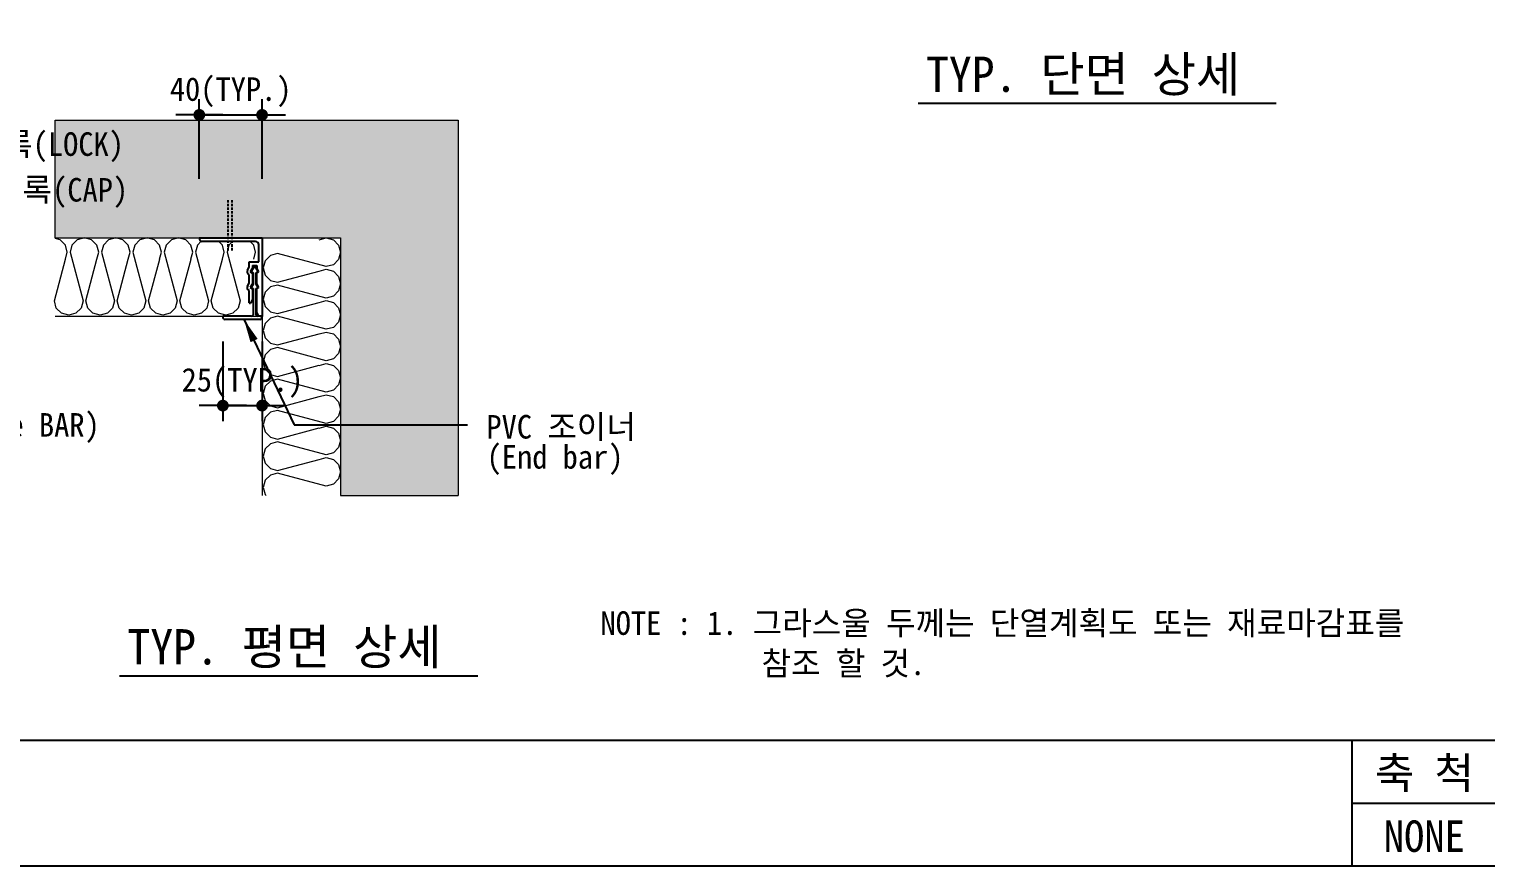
# Model space of a CAD drawing. Header units: millimetres. Extents: x 209 to 75467, y 6568 to 12199.
# Drawn here: x 44014 to 45870, y 8520 to 9586 of the extents above; entities that cross this region are included whole.
import ezdxf
from ezdxf.enums import TextEntityAlignment as Align

# ---------------------------------------------------------------- set-up
doc = ezdxf.new("R2010")
doc.units = ezdxf.units.MM
doc.header["$MEASUREMENT"] = 0
doc.linetypes.add('HIDDEN2', pattern=[0.1875, 0.125, -0.0625])
doc.layers.get('0').update_dxf_attribs({"linetype": 'CONTINUOUS'})
for name, color, linetype, lineweight in [('A-AREA-LIN3', 8, 'CONTINUOUS', 18), ('A-DIMS', 7, 'CONTINUOUS', 25), ('A-ELEV-LIN2', 7, 'CONTINUOUS', 25), ('A-MKXS-LEAD', 7, 'CONTINUOUS', 25), ('A-MKXS-TEXT1', 3, 'CONTINUOUS', 25), ('A-MKXX-SYMB', 7, 'CONTINUOUS', 25), ('A-XXXX-FIN2', 6, 'CONTINUOUS', 20), ('A-XXXX-SYMB', 7, 'CONTINUOUS', 25), ('A-XXXX-TABL', 7, 'CONTINUOUS', 25), ('A-XXXX-TXT1', 3, 'CONTINUOUS', 25)]:
    doc.layers.add(name, color=color, linetype=linetype, lineweight=lineweight)
doc.layers.add('A-XXXX-NPLT', color=144, linetype='CONTINUOUS', lineweight=0, plot=False)
doc.layers.add('A-XXXX-SOLD', color=252, linetype='CONTINUOUS')
doc.styles.add('HY울릉도L', font='H2GTRE.TTF')
doc.styles.add('돋움체', font='')
doc.styles.get('돋움체').set_extended_font_data('DotumChe')
doc.dimstyles.new('CDIM', dxfattribs={"dimtxt": 3, "dimasz": 1.5, "dimexe": 2, "dimexo": 1, "dimgap": 1, "dimtad": 1, "dimdec": 0, "dimrnd": 0.5, "dimzin": 0, "dimdsep": 32, "dimlunit": 6, "dimtxsty": 'HY울릉도L', "dimblk1": '_CIDOT', "dimblk2": '_CIDOT', "dimsah": 1, "dimcen": 5.5, "dimclrd": 2, "dimclre": 2, "dimclrt": 7, "dimadec": 0, "dimazin": 0, "dimtfac": 1, "dimtdec": 0, "dimtix": 1, "dimtmove": 2, "dimatfit": 1, "dimldrblk": '_CIDOT', "dimfxl": 1, "dimtolj": 1, "dimtzin": 0, "dimlwd": -1, "dimarcsym": 0})

# ---------------------------------------------------------------- blocks, each defined once
blk = doc.blocks.new('_CIDOT')
at = {"color": 0, "linetype": 'ByBlock'}
blk.add_line((2, 0), (-1, 0), dxfattribs=at)
at = {"color": 0, "linetype": 'ByBlock', "const_width": 0.5}
blk.add_lwpolyline([(-0.25, 0, 1), (0.25, 0, 1)], format="xyb", close=True, dxfattribs=at)
blk = doc.blocks.new('*D195')
at = {"layer": 'A-DIMS', "lineweight": -2, "transparency": 16777216}
for p, q in [((44260.7, 9188.1), (44260.7, 9086.4)), ((44310.7, 9188.1), (44310.7, 9086.4))]:
    blk.add_line(p, q, dxfattribs=at)
at = {"layer": 'A-DIMS', "transparency": 16777216}
for p, q in [((44245.7, 9106.4), (44230.7, 9106.4)), ((44260.7, 9106.4), (44310.7, 9106.4)), ((44325.7, 9106.4), (44340.7, 9106.4))]:
    blk.add_line(p, q, dxfattribs=at)
at = {"layer": 'A-DIMS', "transparency": 16777216, "xscale": 15, "yscale": 15, "zscale": 15}
blk.add_blockref('_CIDOT', (44260.7, 9106.4), dxfattribs=at)
at = {"layer": 'A-DIMS', "transparency": 16777216, "xscale": 15, "yscale": 15, "zscale": 15, "rotation": 180}
blk.add_blockref('_CIDOT', (44310.7, 9106.4), dxfattribs=at)
at = {"layer": 'A-DIMS', "color": 3, "transparency": 16777216, "insert": (44285.7, 9135.3), "char_height": 30, "attachment_point": 5, "style": '돋움체'}
blk.add_mtext('\\A1;25(TYP.)', dxfattribs=at)
blk = doc.blocks.new('*D196')
at = {"layer": 'A-DIMS', "lineweight": -2, "transparency": 16777216}
for p, q in [((44230.7, 9395.1), (44230.7, 9496.7)), ((44310.7, 9395.1), (44310.7, 9496.7))]:
    blk.add_line(p, q, dxfattribs=at)
at = {"layer": 'A-DIMS', "transparency": 16777216}
for p, q in [((44215.7, 9476.7), (44200.7, 9476.7)), ((44230.7, 9476.7), (44310.7, 9476.7)), ((44325.7, 9476.7), (44340.7, 9476.7))]:
    blk.add_line(p, q, dxfattribs=at)
at = {"layer": 'A-DIMS', "transparency": 16777216, "xscale": 15, "yscale": 15, "zscale": 15}
blk.add_blockref('_CIDOT', (44230.7, 9476.7), dxfattribs=at)
at = {"layer": 'A-DIMS', "transparency": 16777216, "xscale": 15, "yscale": 15, "zscale": 15, "rotation": 180}
blk.add_blockref('_CIDOT', (44310.7, 9476.7), dxfattribs=at)
at = {"layer": 'A-DIMS', "color": 3, "transparency": 16777216, "insert": (44270.7, 9505.6), "char_height": 30, "attachment_point": 5, "style": '돋움체'}
blk.add_mtext('\\A1;40(TYP.)', dxfattribs=at)

msp = doc.modelspace()

# ---------------------------------------------------------------- hatches: boundary and pattern name
at = {"layer": 'A-XXXX-SOLD'}
h = msp.add_hatch(color=256, dxfattribs=at)
h.paths.add_polyline_path([(42487.9, 9585.9), (42487.9, 9320.1), (42997.5, 9320.1), (42997.5, 9470.1), (42637.9, 9470.1), (42637.9, 9585.9)])
h.paths.add_polyline_path([(43062.8, 9320.1), (43062.8, 9470.1), (43981.6, 9470.1), (43981.6, 9320.1)])
h.paths.add_polyline_path([(44047, 9320.1), (44047, 9470.1), (44560.7, 9470.1), (44560.7, 8991.8), (44410.7, 8991.8), (44410.7, 9320.1)])

# ---------------------------------------------------------------- linework, layer by layer
at = {"layer": 'A-AREA-LIN3'}
for p, q in [((44047, 9220.1), (44310.7, 9220.1)), ((44310.7, 9220.1), (44310.7, 8991.8))]:
    msp.add_line(p, q, dxfattribs=at)
for points in [[(44100.1, 9292.7), (44102.5, 9301.8), (44100.1, 9310.9), (44093.4, 9317.6), (44084.3, 9320.1), (44075.1, 9317.6), (44068.4, 9310.9), (44066, 9301.8), (44082.6, 9239.9), (44080.1, 9230.7), (44073.5, 9224), (44064.3, 9221.6), (44055.2, 9224), (44048.5, 9230.7), (44046, 9239.9), (44060.2, 9292.7)], [(44060.1, 9292.7), (44062.5, 9301.8), (44060.1, 9310.9), (44053.4, 9317.6), (44047, 9319.3)], [(44140.1, 9292.7), (44142.5, 9301.8), (44140.1, 9310.9), (44133.4, 9317.6), (44124.3, 9320.1), (44115.1, 9317.6), (44108.4, 9310.9), (44106, 9301.8), (44122.6, 9239.9), (44120.1, 9230.7), (44113.5, 9224), (44104.3, 9221.6), (44095.2, 9224), (44088.5, 9230.7), (44086, 9239.9), (44100.2, 9292.7)], [(44180.1, 9292.7), (44182.5, 9301.8), (44180.1, 9310.9), (44173.4, 9317.6), (44164.3, 9320.1), (44155.1, 9317.6), (44148.4, 9310.9), (44146, 9301.8), (44162.6, 9239.9), (44160.1, 9230.7), (44153.5, 9224), (44144.3, 9221.6), (44135.2, 9224), (44128.5, 9230.7), (44126, 9239.9), (44140.2, 9292.7)], [(44220.1, 9292.7), (44222.5, 9301.8), (44220.1, 9310.9), (44213.4, 9317.6), (44204.3, 9320.1), (44195.1, 9317.6), (44188.4, 9310.9), (44186, 9301.8), (44202.6, 9239.9), (44200.1, 9230.7), (44193.5, 9224), (44184.3, 9221.6), (44175.2, 9224), (44168.5, 9230.7), (44166, 9239.9), (44180.2, 9292.7)], [(44383.3, 9317.5), (44392.4, 9320), (44401.6, 9317.5), (44408.2, 9310.8), (44410.7, 9301.7), (44408.2, 9292.6), (44401.6, 9285.9), (44392.4, 9283.4), (44330.5, 9300), (44321.3, 9297.6), (44314.7, 9290.9), (44312.2, 9281.8), (44314.7, 9272.6), (44321.3, 9265.9), (44330.5, 9263.5), (44383.3, 9277.6)], [(44233.2, 9315.7), (44228.4, 9310.9), (44226, 9301.8), (44242.6, 9239.9), (44240.1, 9230.7), (44233.5, 9224), (44224.3, 9221.6), (44215.2, 9224), (44208.5, 9230.7), (44206, 9239.9), (44220.2, 9292.7)], [(44272.9, 9315.4), (44268.4, 9310.9), (44266, 9301.8), (44282.6, 9239.9), (44280.1, 9230.7), (44273.5, 9224), (44264.3, 9221.6), (44255.2, 9224), (44248.5, 9230.7), (44246, 9239.9), (44260.2, 9292.7)], [(44260.1, 9292.7), (44262.5, 9301.8), (44260.1, 9310.9), (44255.6, 9315.4)], [(44300.1, 9292.7), (44302.5, 9301.8), (44300.1, 9310.9), (44295.6, 9315.4)], [(44383.3, 9277.5), (44392.4, 9280), (44401.6, 9277.5), (44408.2, 9270.8), (44410.7, 9261.7), (44408.2, 9252.6), (44401.6, 9245.9), (44392.4, 9243.4), (44330.5, 9260), (44321.3, 9257.6), (44314.7, 9250.9), (44312.2, 9241.8), (44314.7, 9232.6), (44321.3, 9225.9), (44330.5, 9223.5), (44383.3, 9237.6)], [(44383.3, 9237.6), (44392.4, 9240.1), (44401.6, 9237.6), (44408.2, 9231), (44410.7, 9221.8), (44408.2, 9212.7), (44401.6, 9206), (44392.4, 9203.6), (44330.5, 9220.2), (44321.3, 9217.7), (44314.7, 9211), (44312.2, 9201.9), (44314.7, 9192.7), (44321.3, 9186.1), (44330.5, 9183.6), (44383.3, 9197.8)], [(44383.3, 9197.6), (44392.4, 9200.1), (44401.6, 9197.6), (44408.2, 9191), (44410.7, 9181.8), (44408.2, 9172.7), (44401.6, 9166), (44392.4, 9163.6), (44330.5, 9180.2), (44321.3, 9177.7), (44314.7, 9171), (44312.2, 9161.9), (44314.7, 9152.7), (44321.3, 9146.1), (44330.5, 9143.6), (44383.3, 9157.8)], [(44383.3, 9157.6), (44392.4, 9160.1), (44401.6, 9157.6), (44408.2, 9151), (44410.7, 9141.8), (44408.2, 9132.7), (44401.6, 9126), (44392.4, 9123.6), (44330.5, 9140.2), (44321.3, 9137.7), (44314.7, 9131), (44312.2, 9121.9), (44314.7, 9112.7), (44321.3, 9106.1), (44330.5, 9103.6), (44383.3, 9117.8)], [(44383.3, 9117.8), (44392.4, 9120.2), (44401.6, 9117.8), (44408.2, 9111.1), (44410.7, 9101.9), (44408.2, 9092.8), (44401.6, 9086.1), (44392.4, 9083.7), (44330.5, 9100.3), (44321.3, 9097.8), (44314.7, 9091.1), (44312.2, 9082), (44314.7, 9072.9), (44321.3, 9066.2), (44330.5, 9063.7), (44383.3, 9077.9)], [(44383.3, 9077.8), (44392.4, 9080.2), (44401.6, 9077.8), (44408.2, 9071.1), (44410.7, 9061.9), (44408.2, 9052.8), (44401.6, 9046.1), (44392.4, 9043.7), (44330.5, 9060.3), (44321.3, 9057.8), (44314.7, 9051.1), (44312.2, 9042), (44314.7, 9032.9), (44321.3, 9026.2), (44330.5, 9023.7), (44383.3, 9037.9)], [(44383.3, 9037.9), (44392.4, 9040.3), (44401.6, 9037.9), (44408.2, 9031.2), (44410.7, 9022.1), (44408.2, 9012.9), (44401.6, 9006.2), (44392.4, 9003.8), (44330.5, 9020.4), (44321.3, 9017.9), (44314.7, 9011.2), (44312.2, 9002.1), (44314.7, 8993), (44315.9, 8991.8)]]:
    msp.add_lwpolyline(points, dxfattribs=at)
at = {"layer": 'A-ELEV-LIN2'}
msp.add_line((44310.7, 9320.1), (44310.7, 9220.1), dxfattribs=at)
at = {"layer": 'A-MKXS-LEAD'}
for p, q in [((44287.5, 9216.3), (44351.6, 9082)), ((44351.6, 9082), (44572.6, 9082))]:
    msp.add_line(p, q, dxfattribs=at)
msp.add_lwpolyline([(44287.5, 9216.3, 10, 10, 0), (44287.5, 9216.3, 0, 10, 0), (44300.5, 9189.2, 10, 10, 0)], format="xyseb", dxfattribs=at)
at = {"layer": 'A-MKXX-SYMB'}
for p, q in [((45146.9, 9491.6), (45603.2, 9491.6)), ((44129.2, 8762.3), (44585.5, 8762.3))]:
    msp.add_line(p, q, dxfattribs=at)
at = {"layer": 'A-XXXX-FIN2'}
for p, q in [((44047, 9320.1), (44410.7, 9320.1)), ((44410.7, 9320.1), (44410.7, 8991.8))]:
    msp.add_line(p, q, dxfattribs=at)
at = {"layer": 'A-XXXX-NPLT'}
for p, q in [((44047, 9320.1), (44047, 9470.1)), ((44047, 9470.1), (44560.7, 9470.1)), ((44560.7, 9470.1), (44560.7, 8991.8)), ((44410.7, 8991.8), (44560.7, 8991.8))]:
    msp.add_line(p, q, dxfattribs=at)
at = {"layer": 'A-XXXX-SYMB', "linetype": 'HIDDEN2', "ltscale": 25}
for p, q in [((44267, 9368.2), (44267, 9303.3)), ((44272, 9368.2), (44272, 9303.3))]:
    msp.add_line(p, q, dxfattribs=at)
at = {"layer": 'A-XXXX-SYMB'}
for p, q in [((44230.7, 9320.1), (44310.7, 9320.1)), ((44230.7, 9319.7), (44230.7, 9320.1)), ((44302.4, 9315.4), (44233.9, 9315.4)), ((44306.4, 9289.5), (44306.4, 9311.4)), ((44292.2, 9278.8), (44294.4, 9282.6)), ((44294.4, 9289.5), (44306.4, 9289.5)), ((44294.4, 9282.6), (44294.4, 9289.5)), ((44300.5, 9283.6), (44296.7, 9277.1)), ((44298.4, 9284.8), (44304, 9284.8)), ((44298.4, 9284.8), (44298.4, 9281.5)), ((44305.6, 9277.1), (44301.9, 9283.6)), ((44304, 9284.8), (44304, 9281.5)), ((44294.4, 9272.9), (44293.6, 9273.3)), ((44294.4, 9262.5), (44294.4, 9272.9)), ((44298.4, 9281.5), (44295.6, 9276.8)), ((44295.6, 9276.8), (44298.4, 9275.2)), ((44296.7, 9277.1), (44299.2, 9275.7)), ((44298.4, 9275.2), (44298.4, 9261.5)), ((44299.2, 9275.7), (44299.2, 9261.2)), ((44303.2, 9275.7), (44305.6, 9277.1)), ((44303.2, 9261.2), (44303.2, 9275.7)), ((44306.7, 9276.8), (44304, 9281.5)), ((44304, 9275.2), (44306.7, 9276.8)), ((44304, 9261.5), (44304, 9275.2)), ((44292.2, 9258.7), (44294.4, 9262.5)), ((44294.4, 9252.9), (44293.6, 9253.3)), ((44294.4, 9237.4), (44294.4, 9252.9)), ((44298.4, 9261.5), (44295.6, 9256.7)), ((44295.6, 9256.7), (44298.4, 9255.2)), ((44299.2, 9261.2), (44296.7, 9257)), ((44296.7, 9257), (44299.2, 9255.6)), ((44298.4, 9255.2), (44298.4, 9241.4)), ((44299.2, 9255.6), (44299.2, 9222.1)), ((44305.6, 9257), (44303.2, 9261.2)), ((44303.2, 9255.6), (44305.6, 9257)), ((44303.2, 9222.1), (44303.2, 9255.6)), ((44306.7, 9256.7), (44304, 9261.5)), ((44304, 9255.2), (44306.7, 9256.7)), ((44304, 9224.9), (44304, 9255.2)), ((44298.4, 9241.4), (44295.9, 9237)), ((44260.7, 9220.1), (44260.7, 9219.7)), ((44297.2, 9220.1), (44260.7, 9220.1)), ((44307.9, 9216.1), (44263.5, 9216.1)), ((44306.7, 9220.1), (44304, 9224.9)), ((44310.7, 9220.1), (44305.2, 9220.1)), ((44310.7, 9220.1), (44310.7, 9219.7))]:
    msp.add_line(p, q, dxfattribs=at)
for centre, radius, start, end in [((44235, 9319.5), 4.26, 178.1944, 255.3553), ((44302.4, 9311.4), 4.01, 0, 90), ((44301.2, 9283.2), 0.803, 30, 150), ((44295.6, 9276.8), 4.01, 150, 240), ((44295.6, 9256.7), 4.01, 150, 240), ((44295.2, 9237.4), 0.803, 180, 330), ((44264.2, 9219.6), 3.52, 178.4348, 257.9714), ((44297.2, 9222.1), 2.01, 270, 0), ((44305.2, 9222.1), 2.01, 180, 270), ((44307.2, 9219.6), 3.52, 282.0286, 1.5652)]:
    msp.add_arc(centre, radius, start, end, dxfattribs=at)
at = {"layer": 'A-XXXX-TABL'}
for p, q in [((42209, 8680.1), (49556.5, 8680.1)), ((45699.6, 8680.1), (45699.6, 8520.1)), ((45699.6, 8600.1), (45882.8, 8600.1)), ((42209, 8520.1), (49556.5, 8520.1))]:
    msp.add_line(p, q, dxfattribs=at)

# ---------------------------------------------------------------- texts
at = {"layer": 'A-MKXS-TEXT1', "style": '돋움체'}
for s, p in [('캡록(LOCK)', (44038.9, 9437.4)), ('캡록(CAP)', (44053.9, 9379.2)), ('PVC 조이너(Line BAR)', (43911.7, 9079.7)), ('PVC 조이너', (44691.8, 9079.7)), ('(End bar)', (44684, 9038.8))]:
    msp.add_text(s, height=30, dxfattribs=at).set_placement(p, align=Align.MIDDLE)
for s, p in [('NOTE : 1. 그라스울 두께는 단열계획도 또는 재료마감표를', (44742, 8814.3)), ('참조 할 것.', (44947.1, 8763.1))]:
    msp.add_text(s, height=30, dxfattribs=at).set_placement(p)
for s, p in [('축 척', (45791.9, 8618.3)), ('NONE', (45791.9, 8537.9))]:
    msp.add_text(s, height=40, dxfattribs=at).set_placement(p, align=Align.CENTER)
at = {"layer": 'A-XXXX-TXT1', "style": '돋움체'}
for s, p in [('TYP. 단면 상세', (45156.9, 9506)), ('TYP. 평면 상세', (44139.2, 8776.6))]:
    msp.add_text(s, height=45, dxfattribs=at).set_placement(p)

# ---------------------------------------------------------------- dimensions: what is measured, and where the dimension line sits
at = {"layer": 'A-DIMS'}
for base, p1, p2, text, picture, middle in [((44310.7, 9476.7), (44230.7, 9385.1), (44310.7, 9385.1), '40(TYP.)', '*D196', (44270.7, 9505.6)), ((44310.7, 9106.4), (44260.7, 9198.1), (44310.7, 9198.1), '25(TYP.)', '*D195', (44285.7, 9135.3))]:
    dim = msp.add_linear_dim(base=base, p1=p1, p2=p2, text=text, dimstyle='CDIM', override={"dimscale": 10, "dimtxsty": '돋움체', "dimclrd": 256, "dimclre": 256, "dimclrt": 3}, dxfattribs=at)
    dim.commit()
    dim.dimension.update_dxf_attribs({"geometry": picture, "text_midpoint": middle})

doc.saveas('drawing.dxf')
